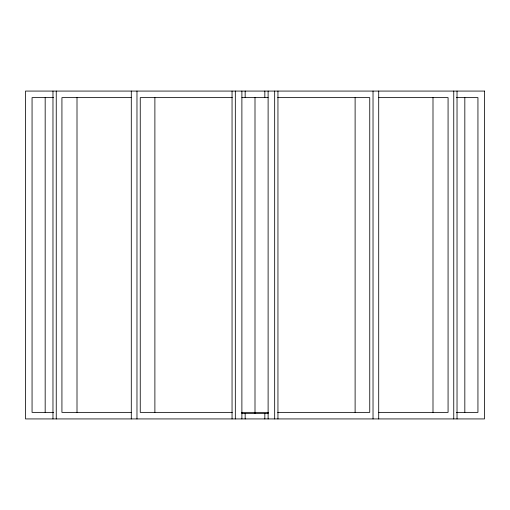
<?xml version="1.0" encoding="UTF-8"?>
<svg xmlns="http://www.w3.org/2000/svg" width="510" height="510" viewBox="0 0 510 510"><rect width="100%" height="100%" fill="white"/><g stroke="black" fill="none" stroke-linecap="round" stroke-linejoin="round"><path stroke-width="0.76" d="M53.569 97.627L32.06 97.627L32.06 412.373L53.569 412.373M131.153 97.627L61.927 97.627L61.927 412.373L131.153 412.373M232.311 97.627L140.25 97.627L140.25 412.373L232.311 412.373M241.887 97.627L268.113 97.627M277.689 97.627L369.75 97.627L369.75 412.373L277.689 412.373M378.847 97.627L448.073 97.627L448.073 412.373L378.847 412.373M456.431 97.627L477.94 97.627L477.94 412.373L456.431 412.373M464.827 97.627L464.827 412.373M457.03 91.073L457.03 418.927M453.753 91.073L453.753 418.927M432.996 97.627L432.996 412.373M378.707 91.073L378.707 418.927M373.027 91.073L373.027 418.927M355.113 97.627L355.113 412.373M277.95 91.073L277.95 418.927M274.673 91.073L274.673 418.927M268.113 91.073L268.113 418.927M264.837 91.073L264.837 97.435M264.837 413.355L264.837 418.927M255 97.627L255 413.463M245.163 91.073L245.163 97.435M245.163 413.355L245.163 418.927M241.887 91.073L241.887 418.927M235.327 91.073L235.327 418.927M232.05 91.073L232.05 418.927M154.887 97.627L154.887 412.373M136.973 91.073L136.973 418.927M131.293 91.073L131.293 418.927M77.004 97.627L77.004 412.373M56.247 91.073L56.247 418.927M52.97 91.073L52.97 418.927M45.173 97.627L45.173 412.373M268.324 412.373L268.113 413.463L241.887 413.463L241.676 412.373L268.324 412.373M484.5 91.073L25.5 91.073L25.5 418.927L484.5 418.927L484.5 91.073"/></g></svg>
